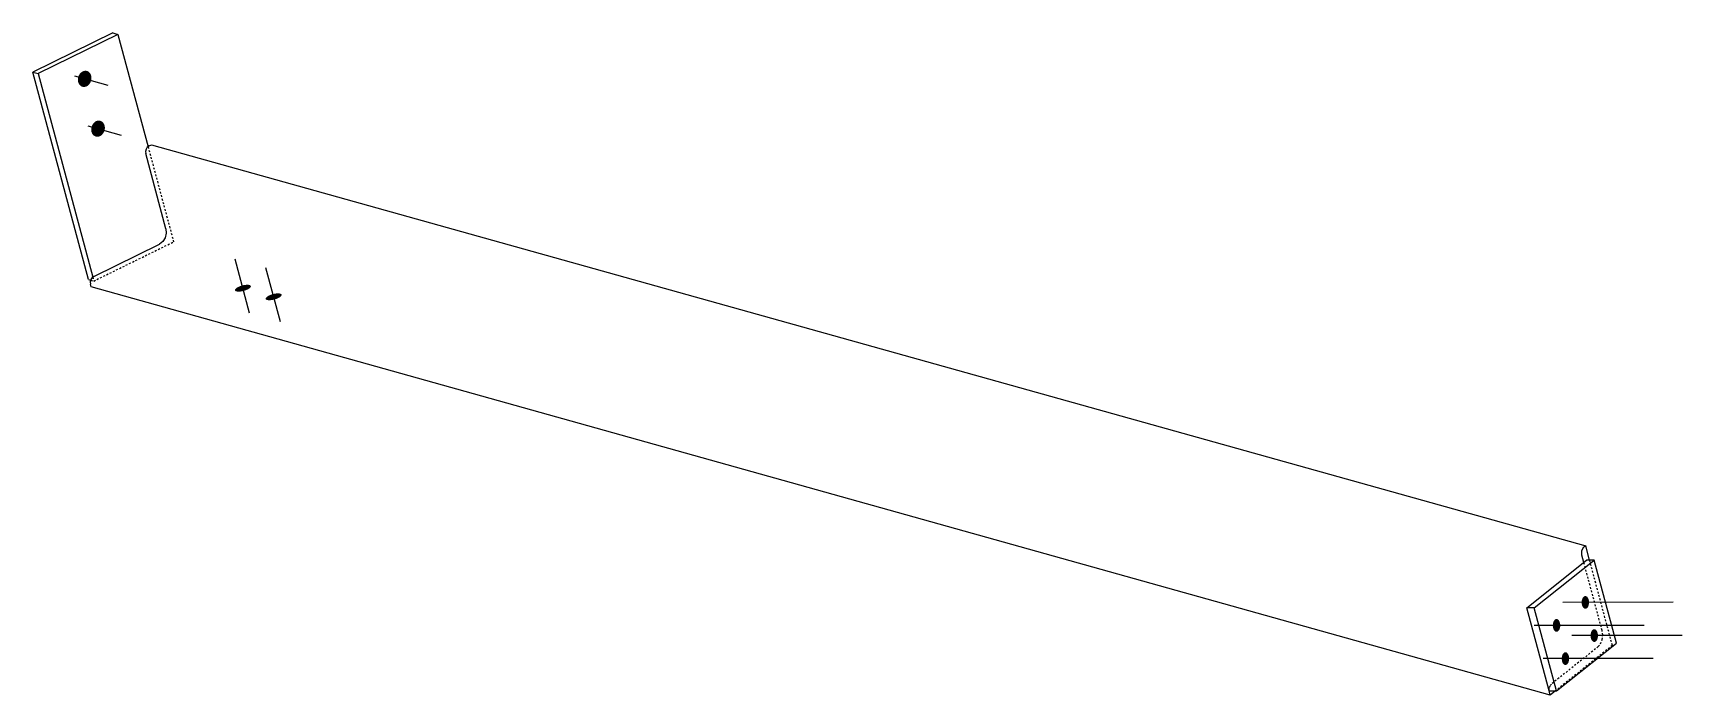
# Model space of a CAD drawing. Header units: millimetres. Extents: x 3 to 31513, y 3 to 736.
# Drawn here: x 12306 to 14107, y 12 to 736 of the extents above; entities that cross this region are included whole.
import ezdxf

# ---------------------------------------------------------------- set-up
doc = ezdxf.new("R2010")
doc.units = ezdxf.units.MM
doc.linetypes.add('DXK_LINE_DOT2', pattern=[3.9198, 1.9599, -1.9599])
doc.layers.add('STÅL', color=7, linetype='Continuous')

msp = doc.modelspace()

# ---------------------------------------------------------------- hatches: boundary and pattern name
at = {"layer": 'STÅL', "linetype": 'Continuous'}
for points in [[(12354.9, 687.7), (12355.6, 689.5), (12356.5, 691.1), (12357.7, 692.4), (12359.1, 693.5), (12360.6, 694.2), (12362.1, 694.6), (12363.7, 694.6), (12365.1, 694.2), (12366.5, 693.4), (12367.6, 692.3), (12368.5, 690.9), (12369.1, 689.2), (12369.4, 687.5), (12369.4, 685.6), (12369, 683.8), (12368.4, 682), (12367.4, 680.4), (12366.3, 679.1), (12364.9, 678), (12363.4, 677.3), (12361.9, 676.9), (12360.3, 676.9), (12358.8, 677.3), (12357.5, 678.1), (12356.4, 679.2), (12355.5, 680.6), (12354.8, 682.3), (12354.5, 684), (12354.6, 685.9)], [(12369.5, 633.3), (12370.2, 635), (12371.1, 636.6), (12372.3, 638), (12373.7, 639.1), (12375.1, 639.8), (12376.7, 640.1), (12378.2, 640.1), (12379.7, 639.7), (12381.1, 638.9), (12382.2, 637.8), (12383.1, 636.4), (12383.7, 634.8), (12384, 633), (12384, 631.2), (12383.6, 629.3), (12383, 627.6), (12382, 626), (12380.9, 624.6), (12379.5, 623.5), (12378, 622.8), (12376.4, 622.4), (12374.9, 622.5), (12373.4, 622.9), (12372.1, 623.7), (12370.9, 624.8), (12370, 626.2), (12369.4, 627.8), (12369.1, 629.6), (12369.2, 631.4)], [(12535.6, 453.9), (12533.8, 453.5), (12532, 453.2), (12530.3, 453.1), (12528.9, 453.1), (12527.7, 453.4), (12526.8, 453.7), (12526.2, 454.2), (12526.1, 454.9), (12526.3, 455.6), (12526.9, 456.3), (12527.8, 457.1), (12529, 457.9), (12530.5, 458.6), (12532.2, 459.3), (12534, 459.8), (12535.8, 460.3), (12537.6, 460.5), (12539.3, 460.6), (12540.7, 460.6), (12541.9, 460.4), (12542.8, 460), (12543.4, 459.5), (12543.5, 458.9), (12543.3, 458.2), (12542.7, 457.4), (12541.8, 456.6), (12540.6, 455.8), (12539.1, 455.1), (12537.4, 454.4)], [(12569.2, 444.5), (12567.4, 444.1), (12565.6, 443.8), (12563.9, 443.7), (12562.5, 443.7), (12561.2, 444), (12560.4, 444.3), (12559.8, 444.8), (12559.6, 445.5), (12559.9, 446.2), (12560.5, 446.9), (12561.4, 447.7), (12562.6, 448.5), (12564.1, 449.2), (12565.8, 449.9), (12567.6, 450.4), (12569.4, 450.9), (12571.2, 451.1), (12572.8, 451.2), (12574.3, 451.2), (12575.5, 451), (12576.4, 450.6), (12576.9, 450.1), (12577.1, 449.5), (12576.9, 448.8), (12576.3, 448), (12575.4, 447.2), (12574.1, 446.4), (12572.6, 445.7), (12571, 445)], [(13996.9, 113.3), (13997, 114.8), (13997.3, 116.2), (13997.7, 117.4), (13998.3, 118.5), (13999, 119.4), (13999.7, 120), (14000.6, 120.3), (14001.4, 120.3), (14002.2, 120), (14003, 119.4), (14003.7, 118.5), (14004.3, 117.4), (14004.7, 116.2), (14004.9, 114.8), (14005, 113.3), (14004.9, 111.9), (14004.7, 110.5), (14004.3, 109.2), (14003.7, 108.1), (14003, 107.3), (14002.2, 106.7), (14001.4, 106.4), (14000.6, 106.4), (13999.7, 106.7), (13999, 107.3), (13998.3, 108.1), (13997.7, 109.2), (13997.3, 110.5), (13997, 111.9)], [(13965.4, 88.1), (13965.5, 89.6), (13965.8, 91), (13966.2, 92.3), (13966.8, 93.3), (13967.5, 94.2), (13968.2, 94.8), (13969.1, 95.1), (13969.9, 95.1), (13970.7, 94.8), (13971.5, 94.2), (13972.2, 93.4), (13972.8, 92.3), (13973.2, 91), (13973.5, 89.6), (13973.5, 88.2), (13973.5, 86.7), (13973.2, 85.3), (13972.8, 84), (13972.2, 82.9), (13971.5, 82.1), (13970.7, 81.5), (13969.9, 81.2), (13969.1, 81.2), (13968.2, 81.5), (13967.5, 82.1), (13966.8, 82.9), (13966.2, 84), (13965.8, 85.3), (13965.5, 86.7)], [(14006.7, 77), (14006.8, 78.5), (14007, 79.9), (14007.4, 81.1), (14008, 82.2), (14008.7, 83.1), (14009.5, 83.7), (14010.3, 84), (14011.1, 84), (14012, 83.7), (14012.7, 83.1), (14013.4, 82.2), (14014, 81.1), (14014.4, 79.9), (14014.7, 78.5), (14014.8, 77), (14014.7, 75.6), (14014.4, 74.2), (14014, 72.9), (14013.4, 71.8), (14012.7, 71), (14012, 70.4), (14011.1, 70.1), (14010.3, 70.1), (14009.5, 70.4), (14008.7, 71), (14008, 71.8), (14007.4, 72.9), (14007, 74.2), (14006.8, 75.6)], [(13975.2, 51.8), (13975.3, 53.3), (13975.5, 54.7), (13975.9, 56), (13976.5, 57), (13977.2, 57.9), (13978, 58.5), (13978.8, 58.8), (13979.6, 58.8), (13980.5, 58.5), (13981.2, 57.9), (13981.9, 57), (13982.5, 56), (13982.9, 54.7), (13983.2, 53.3), (13983.3, 51.8), (13983.2, 50.4), (13982.9, 49), (13982.5, 47.7), (13981.9, 46.6), (13981.2, 45.8), (13980.5, 45.2), (13979.6, 44.9), (13978.8, 44.9), (13978, 45.2), (13977.2, 45.8), (13976.5, 46.6), (13975.9, 47.7), (13975.5, 49), (13975.3, 50.4)]]:
    msp.add_hatch(color=96, dxfattribs=at).paths.add_polyline_path(points)

# ---------------------------------------------------------------- linework, layer by layer
at = {"layer": 'STÅL', "color": 2, "linetype": 'Continuous'}
for p, q in [((12392.7, 736), (12305.5, 693.1)), ((12398.3, 734.4), (12311.1, 691.6)), ((12392.7, 736), (12398.3, 734.4)), ((12398.3, 734.4), (12431.2, 611.6)), ((12305.5, 693.1), (12311.1, 691.6)), ((12366.3, 466.2), (12305.5, 693.1)), ((12311.1, 691.6), (12370.8, 468.9)), ((12432.3, 612.4), (12430.4, 611)), ((12432.3, 612.4), (12435.1, 613.8)), ((12435.1, 613.8), (14001.4, 175.2)), ((12429.1, 608.9), (12428.5, 606.5)), ((12428.5, 606.5), (12428.7, 604)), ((12450.7, 521.9), (12428.7, 604)), ((12430.4, 611), (12429.1, 608.9)), ((12371.9, 469.8), (12443.6, 505)), ((12447.3, 507.8), (12443.6, 505)), ((12449.9, 512), (12447.3, 507.8)), ((12451.1, 517), (12449.9, 512)), ((12450.7, 521.9), (12451.1, 517)), ((12370, 468.4), (12368.7, 466.3)), ((12371.9, 469.8), (12370, 468.4)), ((12366.3, 466.2), (12368.5, 465.6)), ((12368.7, 466.3), (12368.1, 463.8)), ((12368.1, 463.8), (12368.3, 461.3)), ((12369.2, 458.2), (12368.3, 461.3)), ((13962.6, 12), (12369.2, 458.2)), ((13997, 167.3), (13997.2, 169.8)), ((13997.3, 164.8), (13997, 167.3)), ((13997.2, 169.8), (13998.1, 172.1)), ((13999.3, 157.1), (13997.3, 164.8)), ((13998.1, 172.1), (13999.4, 173.7)), ((14001.4, 175.2), (13999.4, 173.7)), ((14005.6, 159.5), (14001.4, 175.2)), ((13937.1, 107.3), (14002.4, 159.5)), ((13945.2, 107.3), (14010.5, 159.5)), ((14010.5, 159.5), (14002.4, 159.5)), ((14034.9, 68.8), (14010.5, 159.5)), ((13945.2, 107.3), (13937.1, 107.3)), ((13961.4, 16.6), (13937.1, 107.3)), ((13969.6, 16.6), (13945.2, 107.3)), ((13969.6, 16.6), (14034.9, 68.8)), ((13961.4, 16.6), (13969.6, 16.6)), ((13961.8, 15.2), (13961.6, 16.6)), ((13962.6, 12), (13961.8, 15.2)), ((13968.3, 16.6), (13962.6, 12))]:
    msp.add_line(p, q, dxfattribs=at)
at = {"layer": 'STÅL', "color": 96, "linetype": 'Continuous'}
for p, q in [((12350.8, 688.9), (12387.2, 678.7)), ((12365.4, 634.4), (12401.8, 624.2)), ((12542.1, 429.6), (12526.3, 488.6)), ((12575.7, 420.2), (12559.9, 479.2)), ((14096.8, 113.4), (13976.5, 113.3)), ((14065.3, 88.2), (13945, 88.1)), ((14106.6, 77.1), (13986.2, 77)), ((14075.1, 51.9), (13954.8, 51.8))]:
    msp.add_line(p, q, dxfattribs=at)
at = {"layer": 'STÅL', "color": 7, "linetype": 'DXK_LINE_DOT2'}
for p, q in [((12431.2, 611.6), (12459.1, 507.5)), ((12371.9, 464.7), (12459.1, 507.5)), ((12370.8, 468.9), (12371.9, 464.7)), ((12368.5, 465.6), (12371.9, 464.7)), ((14019.3, 82.7), (13999.3, 157.1)), ((14030.5, 66.3), (14005.6, 159.5)), ((14017.7, 68.1), (14019.4, 72.6)), ((14019.9, 77.7), (14019.3, 82.7)), ((14019.4, 72.6), (14019.9, 77.7)), ((14015.1, 65), (13963.9, 24)), ((14030.5, 66.3), (13968.3, 16.6)), ((14015.1, 65), (14017.7, 68.1)), ((13961.4, 17.7), (13961.7, 20.2)), ((13961.7, 20.2), (13962.6, 22.4)), ((13962.6, 22.4), (13963.9, 24)), ((13961.6, 16.7), (13961.4, 17.7)), ((13961.6, 16.6), (13961.6, 16.7))]:
    msp.add_line(p, q, dxfattribs=at)

doc.saveas('drawing.dxf')
